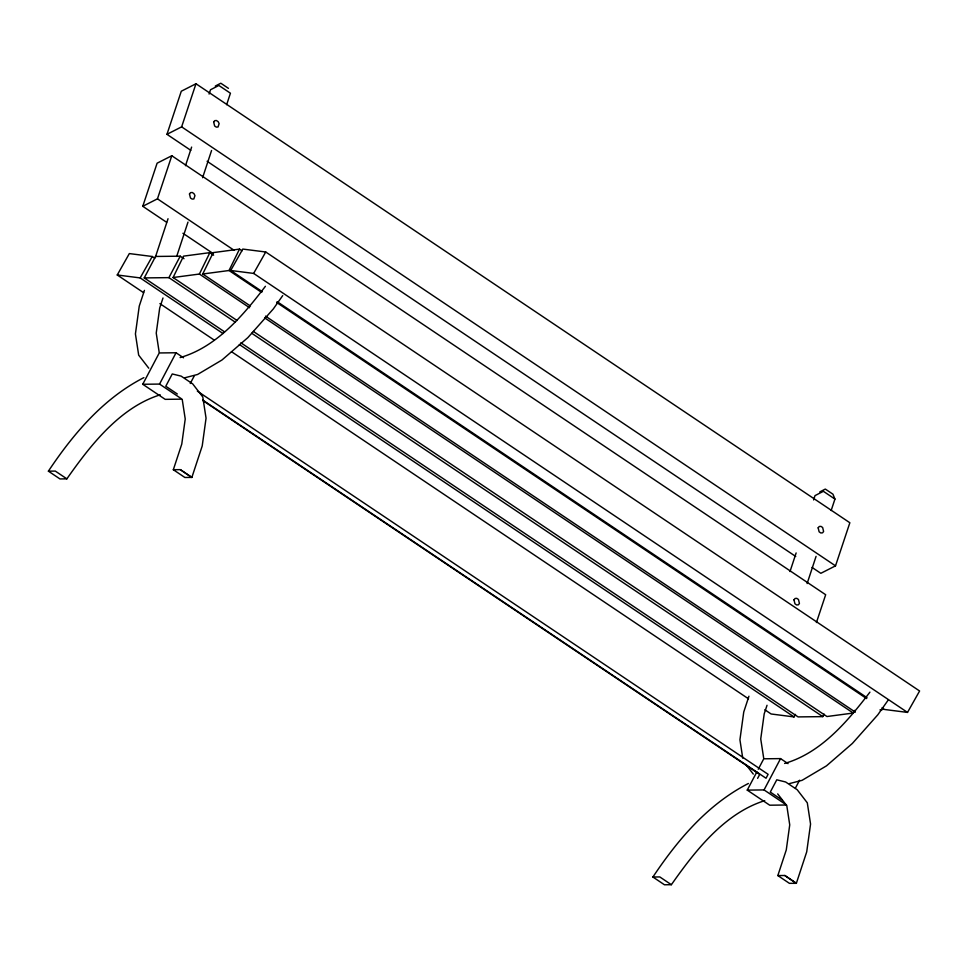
<?xml version="1.0" encoding="UTF-8"?>
<svg xmlns="http://www.w3.org/2000/svg" width="968" height="968" viewBox="0 0 968 968"><rect width="100%" height="100%" fill="white"/><g stroke="black" fill="none" stroke-linecap="round" stroke-linejoin="round"><path stroke-width="1.45" d="M173.332 469.722L180.314 469.637L191.87 477.406L184.888 477.478L173.332 469.722L181.766 444.094L185.227 419.011L182.286 399.857M180.314 469.637L191.846 477.478L202.215 445.982L206.051 418.188L202.796 396.965L192.692 383.885L181.137 376.129L172.256 373.963L165.782 386.244L177.338 394M781.854 799.858L770.286 792.09L776.772 779.809L785.641 781.987L797.208 789.743L807.3 802.823L810.555 824.034L806.719 851.828L796.349 883.324L789.392 883.336L777.836 875.568L786.27 849.94L789.731 824.857L786.803 805.703L777.679 793.905M784.818 875.495L796.349 883.324L784.818 875.495L777.836 875.568M144.438 290.364L139.247 306.13L135.423 333.924L138.678 355.147L148.769 368.215M155.291 257.415L168.033 218.732M185.493 165.709L191.628 147.088M209.088 94.065L210.504 89.77L218.865 85.462L230.432 93.218L226.657 104.677M162.999 297.987L159.696 308.018L156.235 333.101L159.175 352.255M176.672 256.459L187.986 222.096M202.602 177.713L211.569 150.5M748.942 696.222L743.751 711.988L739.927 739.77L742.746 758.162M789.997 571.556L796.132 552.934M813.592 499.924L815.008 495.616L823.381 491.308L834.936 499.077L831.161 510.535M767.031 705.273L764.2 713.864L760.739 738.947L763.679 758.101M807.118 583.559L816.072 556.358M166.617 222.301L142.768 206.293L157.106 163.193L171.796 155.739L825.668 594.727L816.423 622.533M190.793 150.33L166.956 134.322L181.294 91.222L195.972 83.756L849.856 522.756L835.517 565.856L820.828 573.31L812.043 567.417M142.768 206.293L157.457 198.839L171.796 155.739M166.956 134.322L181.633 126.856L195.972 83.756M237.087 320.505L173.078 277.526L183.557 256.133L209.862 252.648L213.626 255.177M173.078 277.526L199.384 274.041L209.862 252.648M250.422 306.021L202.736 274.004L213.214 252.612L239.507 249.115L242.024 250.797M202.736 274.004L229.029 270.508L239.507 249.115M253.398 331.455L826.962 716.526L853.256 713.041L854.575 710.367M224.552 331.842L144.232 277.913L155.546 256.459L180.217 256.181L183.981 258.71M144.232 277.913L168.904 277.635L180.217 256.181M142.744 384.272L159.551 384.078L182.008 399.155L165.201 399.348L142.744 384.272L159.248 352.957L176.055 352.763L183.545 357.785M159.551 384.078L176.055 352.763M190.26 383.497L194.387 375.669M747.248 790.118L764.055 789.924L786.512 805.001L769.705 805.195L747.248 790.118L756.879 771.859M758.259 769.245L763.764 758.803L780.559 758.61L788.049 763.643M757.629 778.345L759.711 774.412L202.748 400.486M764.055 789.924L780.559 758.61M240.863 342.793L798.104 716.913L822.776 716.622L824.107 714.106M795.454 788.049L799.58 780.22M143.603 292.687L117.249 274.985L129.337 253.58L152.254 256.496L154.759 258.19M117.249 274.985L140.166 277.913L152.254 256.496M262.098 291.549L230.711 270.483L242.799 249.078L265.728 251.995L919.6 690.995L907.512 712.412L884.595 709.484L882.078 707.802M230.711 270.483L253.64 273.412L265.728 251.995M764.841 709.774L771.121 713.985L794.038 716.913L795.466 714.384M160.216 394.811C119.742 407.48 90.411 445.365 66.865 478.845L59.955 478.93L48.4 471.162C73.229 433.93 103.431 398.308 143.881 377.629M265.413 286.286C243.077 315.495 216.638 347.028 180.121 357.591M282.716 295.603L273.303 308.949L247.856 337.614L221.962 360.011L197.581 374.471L184.936 377.75M764.72 800.657C724.245 813.338 694.915 851.211 671.369 884.704L664.459 884.776L652.904 877.02C677.733 839.788 707.935 804.166 748.385 783.487M869.917 692.144C847.593 721.354 821.142 752.886 784.625 763.45M888.08 700.239L877.819 714.795L852.36 743.46L826.478 765.857L802.085 780.329L789.452 783.596M215.283 86.067L220.813 83.224L228.436 88.342M819.799 491.913L825.317 489.07L832.952 494.2L834.936 499.077M879.985 709.895L882.913 709.508M48.4 471.162L55.297 471.089L66.865 478.845M652.904 877.02L659.801 876.935L671.369 884.704M181.633 126.856L835.517 565.856M207.116 161.281L795.732 556.467M157.457 198.839L234.014 250.228M253.64 273.412L907.512 712.412M182.928 233.264L213.057 253.483M277.151 301.665L867.025 697.686M229.029 270.508L261.662 292.421M276.727 302.524L866.59 698.557M265.486 316.125L855.349 712.158M199.384 274.041L249.587 307.739M264.639 317.855L853.256 713.041M168.904 277.635L235.418 322.284M251.728 333.246L822.776 716.622M140.166 277.913L223.003 333.524M239.314 344.475L794.038 716.913M159.914 303.637L213.88 339.865M231.449 351.662L748.53 698.823M197.351 391.12L768.108 774.315L766.039 778.248L202.808 400.111M745.929 764.563L753.273 774.073M189.474 193.963L190.454 197.968L192.136 199.093L193.842 198.96L194.967 195.584L193.951 193.624L192.269 192.499L190.563 192.632L189.474 193.963M213.662 121.992L214.63 125.985L216.312 127.11L218.03 126.99L219.143 123.614L218.139 121.653L216.445 120.516L214.739 120.649L213.662 121.992M793.978 599.821L794.958 603.814L796.64 604.952L798.346 604.818L799.435 603.475L798.455 599.482L796.773 598.345L795.067 598.478L793.978 599.821M818.166 527.838L819.134 531.831L820.816 532.969L822.534 532.836L823.611 531.492L822.643 527.5L820.961 526.374L819.243 526.495L818.166 527.838"/></g></svg>
